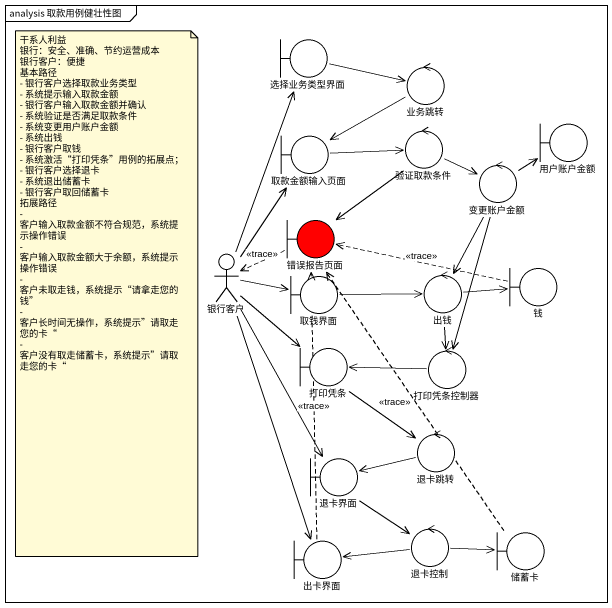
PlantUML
@startuml
mainframe analysis 取款用例健壮性图
boundary 选择业务类型界面
control 业务跳转
boundary 取款金额输入页面
control 验证取款条件
boundary 用户账户金额
control 变更账户金额
boundary 错误报告页面 #FF0000
actor 银行客户
boundary 取钱界面
control 出钱
boundary 钱
boundary 打印凭条
control 打印凭条控制器
boundary 退卡界面
control 退卡跳转
control 退卡控制
boundary 储蓄卡
boundary 出卡界面
选择业务类型界面 -right-> 业务跳转
业务跳转 -left-> 取款金额输入页面
取款金额输入页面 -right-> 验证取款条件
验证取款条件 -right-> 变更账户金额
验证取款条件 --> 错误报告页面
变更账户金额 -right-> 用户账户金额
变更账户金额 --> 出钱
变更账户金额 --> 打印凭条控制器
错误报告页面 .left.> 银行客户 : <<trace>>
银行客户 -up-> 选择业务类型界面
银行客户 -up-> 取款金额输入页面
银行客户 -right-> 取钱界面
银行客户 --> 打印凭条
银行客户 --> 退卡界面
银行客户 --> 出卡界面
取钱界面 -right-> 出钱
出钱 -right-> 钱
出钱 --> 打印凭条控制器
钱 .left.> 错误报告页面 : <<trace>>
打印凭条 <-right- 打印凭条控制器
打印凭条 --> 退卡跳转
退卡界面 --> 退卡控制
退卡跳转 -left-> 退卡界面
退卡控制 -right-> 储蓄卡
退卡控制 -left-> 出卡界面
储蓄卡 .up.> 错误报告页面 : <<trace>>
出卡界面 .up.> 错误报告页面 : <<trace>>
note as N1
  干系人利益
  银行：安全、准确、节约运营成本
  银行客户：便捷
  基本路径
  - 银行客户选择取款业务类型
  - 系统提示输入取款金额
  - 银行客户输入取款金额并确认
  - 系统验证是否满足取款条件
  - 系统变更用户账户金额
  - 系统出钱
  - 银行客户取钱
  - 系统激活“打印凭条”用例的拓展点；
  - 银行客户选择退卡
  - 系统退出储蓄卡
  - 银行客户取回储蓄卡
  拓展路径
  - 客户输入取款金额不符合规范，系统提示操作错误
  - 客户输入取款金额大于余额，系统提示操作错误
  - 客户未取走钱，系统提示“请拿走您的钱”
  - 客户长时间无操作，系统提示”请取走您的卡“
  - 客户没有取走储蓄卡，系统提示”请取走您的卡“
end note
@enduml
